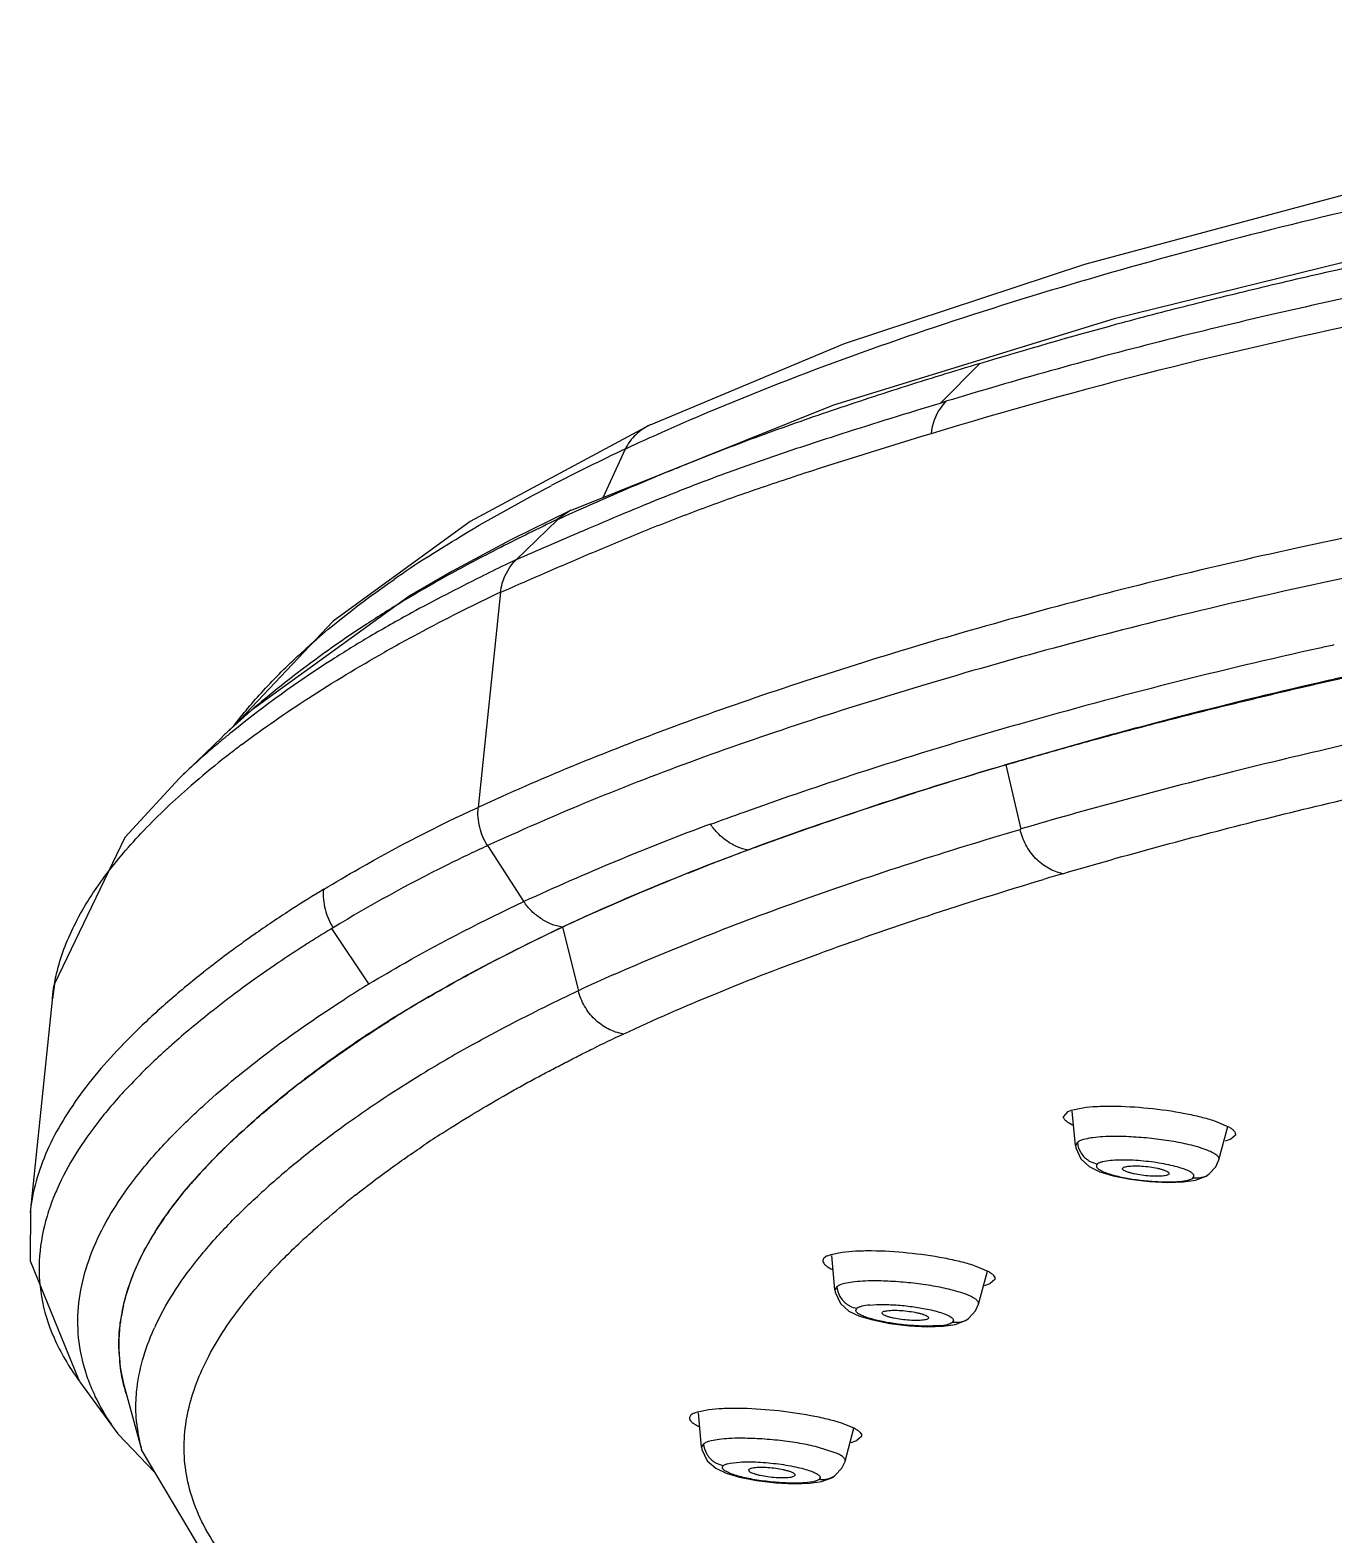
# Model space of a CAD drawing. Header units: inches. Extents: x 440 to 1212, y -520 to 27.
# Drawn here: x 885.66 to 913.51, y -218.01 to -185.87 of the extents above; entities that cross this region are included whole.
import ezdxf

# ---------------------------------------------------------------- set-up
doc = ezdxf.new("R2010")
doc.units = ezdxf.units.IN
doc.header["$LTSCALE"] = 1.21
doc.header["$MEASUREMENT"] = 0
doc.layers.get('0').update_dxf_attribs({"linetype": 'CONTINUOUS'})

msp = doc.modelspace()

# ---------------------------------------------------------------- linework, layer by layer
at = {"color": 7, "linetype": 'Continuous'}
for p, q in [((908.814, -192.037), (902.824, -193.882)), ((905.95, -192.988), (905.108, -193.833)), ((905.108, -193.833), (905.224, -193.797)), ((902.824, -193.882), (897.216, -196.129)), ((898.909, -194.301), (895.06, -196.361)), ((898.918, -194.296), (898.909, -194.301)), ((898.376, -194.816), (897.896, -195.857)), ((897.193, -196.133), (895.929, -196.756)), ((896.041, -197.184), (896.924, -196.326)), ((897.193, -196.133), (896.92, -196.322)), ((897.211, -196.196), (896.924, -196.325)), ((897.214, -196.123), (897.193, -196.133)), ((897.231, -196.187), (897.211, -196.196)), ((897.359, -196.611), (897.379, -196.602)), ((895.714, -196.916), (895.663, -196.942)), ((893.777, -197.948), (890.387, -200.399)), ((893.776, -197.949), (893.592, -198.09)), ((893.777, -197.948), (893.776, -197.949)), ((895.708, -197.876), (895.232, -202.473)), ((913.389, -199.761), (913.219, -199.8)), ((890.387, -200.399), (889.796, -200.937)), ((889.767, -200.968), (888.852, -201.848)), ((889.79, -201.01), (889.759, -201.036)), ((889.796, -200.937), (889.766, -200.966)), ((889.967, -201.294), (889.999, -201.27)), ((906.827, -202.935), (906.509, -201.559)), ((906.808, -202.94), (906.826, -202.933)), ((895.433, -203.288), (896.21, -204.485)), ((897.733, -204.708), (897.59, -204.772)), ((892.136, -205.04), (892.105, -205.059)), ((892.897, -206.243), (892.105, -205.059)), ((896.986, -205.051), (897.032, -205.029)), ((897.032, -205.029), (897.091, -205.002)), ((897.035, -205.027), (897.376, -206.386)), ((890.257, -205.323), (890.216, -205.353)), ((886.181, -206.243), (886.139, -206.562)), ((890.459, -206.141), (890.398, -206.184)), ((886.144, -206.52), (885.663, -211.126)), ((886.14, -206.561), (886.144, -206.52)), ((892.273, -206.637), (892.384, -206.566)), ((888.749, -207.491), (888.691, -207.542)), ((891.516, -208.291), (891.584, -208.239)), ((907.901, -208.938), (908.146, -208.885)), ((907.733, -209.08), (907.835, -208.964)), ((907.835, -208.964), (907.901, -208.938)), ((907.929, -209.258), (907.852, -209.215)), ((907.99, -209.693), (907.922, -208.956)), ((910.961, -209.166), (911.258, -209.291)), ((911.055, -209.998), (911.247, -209.29)), ((911.305, -209.56), (911.188, -209.601)), ((911.405, -209.469), (911.305, -209.56)), ((908.03, -209.623), (907.99, -209.692)), ((907.99, -209.692), (907.99, -209.693)), ((907.991, -209.692), (907.998, -209.743)), ((908.03, -209.623), (908.058, -209.605)), ((908.997, -210.187), (909.008, -210.167)), ((909.023, -210.159), (909.008, -210.167)), ((910.849, -210.299), (910.987, -210.151)), ((910.987, -210.151), (911.054, -210)), ((911.055, -210), (911.055, -209.999)), ((908.794, -210.339), (909.156, -210.412)), ((909.156, -210.412), (909.569, -210.463)), ((909.569, -210.463), (909.965, -210.483)), ((909.961, -210.32), (909.976, -210.311)), ((909.965, -210.483), (910.3, -210.471)), ((909.988, -210.291), (909.976, -210.311)), ((910.779, -210.345), (910.847, -210.301)), ((910.849, -210.299), (910.847, -210.301)), ((885.673, -211.038), (885.663, -211.126)), ((902.698, -212.048), (902.764, -212.022)), ((902.764, -212.022), (903.01, -211.971)), ((902.853, -212.776), (902.785, -212.04)), ((905.824, -212.253), (906.12, -212.376)), ((905.918, -213.081), (906.109, -212.376)), ((902.893, -212.706), (902.853, -212.774)), ((902.853, -212.774), (902.853, -212.775)), ((902.853, -212.774), (902.861, -212.829)), ((902.893, -212.706), (902.921, -212.688)), ((906.05, -212.682), (906.169, -212.641)), ((906.268, -212.552), (906.169, -212.642)), ((890.174, -213.124), (890.191, -213.103)), ((905.855, -213.225), (905.917, -213.083)), ((905.918, -213.083), (905.918, -213.082)), ((903.663, -213.42), (904.025, -213.493)), ((903.859, -213.27), (903.872, -213.25)), ((903.886, -213.242), (903.872, -213.25)), ((904.824, -213.402), (904.838, -213.394)), ((904.85, -213.374), (904.838, -213.394)), ((905.639, -213.43), (905.705, -213.387)), ((905.707, -213.386), (905.705, -213.387)), ((905.707, -213.386), (905.855, -213.225)), ((888.306, -213.618), (888.319, -213.588)), ((888.352, -213.518), (888.364, -213.493)), ((904.025, -213.493), (904.436, -213.543)), ((904.436, -213.543), (904.829, -213.563)), ((904.829, -213.563), (905.162, -213.552)), ((886.701, -214.702), (886.72, -214.729)), ((886.868, -214.587), (886.858, -214.557)), ((886.717, -214.731), (887.537, -215.85)), ((887.685, -214.886), (888.052, -216.216)), ((899.915, -215.384), (900.161, -215.333)), ((899.849, -215.408), (899.915, -215.384)), ((900.003, -216.134), (899.936, -215.4)), ((902.974, -215.613), (903.271, -215.734)), ((887.547, -215.858), (887.541, -215.85)), ((887.547, -215.858), (888.323, -216.673)), ((903.069, -216.438), (903.259, -215.734)), ((903.201, -216.035), (903.32, -215.995)), ((903.419, -215.908), (903.32, -215.995)), ((888.049, -216.212), (888.044, -216.194)), ((888.05, -216.216), (888.049, -216.212)), ((900.044, -216.065), (900.003, -216.132)), ((900.003, -216.132), (900.003, -216.133)), ((900.004, -216.132), (900.012, -216.189)), ((900.044, -216.065), (900.072, -216.048)), ((902.861, -216.254), (902.481, -216.134)), ((900.551, -216.495), (900.476, -216.528)), ((901.023, -216.608), (901.01, -216.628)), ((901.023, -216.608), (901.037, -216.6)), ((902.853, -216.745), (903.003, -216.586)), ((903.003, -216.586), (903.068, -216.439)), ((903.069, -216.439), (903.069, -216.438)), ((900.816, -216.776), (901.179, -216.848)), ((901.179, -216.848), (901.588, -216.897)), ((901.588, -216.897), (901.979, -216.917)), ((901.989, -216.751), (901.974, -216.758)), ((901.979, -216.917), (902.311, -216.907)), ((901.989, -216.751), (902.001, -216.731)), ((902.434, -216.861), (902.509, -216.828)), ((902.785, -216.788), (902.852, -216.746)), ((902.853, -216.745), (902.852, -216.746))]:
    msp.add_line(p, q, dxfattribs=at)
for points in [[(1052.649, -197.988), (1039.661, -196.072), (1026.486, -194.191), (1013.843, -192.445), (1001.635, -190.812), (990.607, -189.388), (979.146, -188.011), (968.523, -186.918), (958.92, -186.215), (949.772, -185.868), (941.525, -185.869), (933.862, -186.268), (926.592, -187.025), (919.841, -188.067), (913.891, -189.345), (908.185, -190.871), (903.048, -192.57), (898.918, -194.296)], [(936.768, -187.752), (928.864, -188.341), (921.642, -189.275), (915.008, -190.509), (908.814, -192.037)], [(895.06, -196.361), (892.139, -198.495), (890.025, -200.729)], [(895.929, -196.756), (894.667, -197.43), (893.776, -197.949)], [(888.853, -201.846), (887.686, -203.115), (886.181, -206.243)], [(907.998, -209.743), (908.104, -209.98), (908.286, -210.144), (908.509, -210.252), (908.794, -210.339)], [(910.3, -210.471), (910.557, -210.431), (910.779, -210.345)], [(885.673, -211.038), (885.665, -212.153), (886.701, -214.702)], [(902.861, -212.829), (902.969, -213.065), (903.152, -213.228), (903.376, -213.335), (903.663, -213.42)], [(905.162, -213.552), (905.418, -213.513), (905.639, -213.43)], [(888.049, -216.212), (889.522, -218.693), (892.129, -220.711), (895.962, -222.57), (901.514, -224.496), (908.899, -226.43), (917.714, -228.307), (927.486, -230.125), (938.11, -231.966), (949.531, -233.886), (961.875, -235.9), (975.256, -238.015), (989.347, -240.167)], [(900.012, -216.189), (900.121, -216.425), (900.306, -216.587), (900.53, -216.692), (900.816, -216.776)], [(902.311, -216.907), (902.565, -216.869), (902.785, -216.788)]]:
    msp.add_lwpolyline(points, dxfattribs=at)
for centre, radius, start, end in [((936.08, -297.105), 107.246, 101.52404, 106.89739), ((920.725, -243.001), 53.116, 114.1802, 114.8823), ((917.284, -235.01), 44.42, 115.1926, 117.4702), ((922.249, -251.202), 60.431, 111.9036, 112.28947), ((919.383, -243.43), 52.189, 115.4932, 116.9695), ((949.475, -317.994), 132.098, 113.23629, 113.85988), ((913.334, -231.504), 38.817, 117.0799, 118.8523), ((907.498, -217.836), 24.641, 122.8031, 124.795), ((936.01, -279.738), 91.725, 115.83411, 116.0006), ((909.083, -223.738), 29.964, 118.8988, 120.6989), ((906.741, -219.749), 25.338, 120.7512, 121.2615), ((912.71, -233.839), 39.779, 115.3031, 117.9153), ((907.6, -221.137), 26.97, 121.29, 123.2903), ((908.749, -225.68), 31.176, 118.6372, 120.5103), ((910.916, -230.455), 35.949, 117.9146, 119.4777), ((936.846, -305.829), 109.348, 102.48546, 105.93428), ((938.106, -311.212), 114.875, 102.36362, 102.51867), ((938.312, -309.355), 112.391, 102.90041, 104.5332), ((939.022, -312.428), 115.546, 102.66924, 102.81703), ((937.568, -306.42), 109.364, 104.54195, 104.99853), ((903.229, -217.153), 21.005, 129.1177, 129.776), ((900.365, -212.02), 15.316, 132.77, 133.6415), ((934.564, -298.241), 101.424, 106.21542, 108.04162), ((936.683, -305.223), 108.72, 105.93946, 106.26044), ((936.428, -302.192), 104.985, 104.99449, 106.58044), ((903.015, -218.185), 21.343, 126.9593, 127.5783), ((901.045, -215.723), 18.19, 128.6272, 131.3663), ((902.392, -217.379), 20.325, 127.6829, 128.6785), ((933.901, -294.292), 96.694, 106.45641, 108.33187), ((934.477, -295.614), 98.124, 107.0615, 107.77115), ((935.069, -297.548), 100.146, 106.59398, 107.06121), ((933.807, -293.515), 95.92, 107.77275, 108.43572), ((933.115, -291.439), 93.732, 108.43602, 109.57778), ((920.52, -257.361), 58.199, 110.44015, 114.69123), ((932.589, -289.944), 92.147, 109.58121, 110.04975), ((920.745, -256.433), 56.607, 110.4166, 111.5041), ((920.767, -256.489), 56.668, 111.5042, 111.8161), ((921.797, -258.97), 59.355, 111.84946, 114.59762), ((938.062, -306.475), 106.982, 106.4777, 106.70751), ((906.935, -228.918), 28.897, 121.273, 122.846), ((905.602, -226.845), 26.433, 122.8542, 124.8434), ((906.228, -228.406), 27.287, 121.1708, 122.0015), ((916.199, -246.129), 45.351, 114.2259, 114.9987), ((904.068, -224.643), 23.749, 125.6821, 126.1668), ((904.573, -225.349), 24.617, 124.8673, 125.5589), ((905.829, -227.765), 26.531, 122.0037, 122.788), ((903.317, -223.627), 22.485, 126.6112, 127.8633), ((903.772, -224.239), 23.248, 126.167, 126.6134), ((905.371, -227.054), 25.686, 122.7883, 124.0805), ((902.732, -222.87), 21.529, 127.8712, 128.3818), ((904.64, -225.978), 24.385, 124.751, 125.5593), ((904.928, -226.395), 24.891, 124.0865, 124.7502), ((904.219, -225.391), 23.663, 125.7381, 126.9233), ((907.513, -230.311), 28.156, 121.2642, 122.503), ((915.768, -245.862), 43.551, 113.8929, 114.9839), ((903.905, -224.97), 23.137, 126.9272, 127.4025), ((908.68, -231.365), 28.768, 120.3136, 122.2781), ((914.651, -243.234), 40.697, 115.1216, 115.4998), ((899.78, -220.044), 16.711, 131.5716, 132.7088), ((909.81, -233.988), 30.258, 119.0431, 121.2683), ((908.197, -231.341), 27.158, 121.2577, 123.1803), ((904.549, -225.35), 21.468, 127.3787, 128.5595), ((906.632, -228.979), 24.325, 123.1411, 126.1371), ((905.09, -226.88), 21.721, 126.1166, 128.8911), ((908.791, -231.612), 26.406, 122.8393, 123.8764), ((908.214, -209.898), 0.332, 114.7851, 118.0866), ((897.81, -218.031), 11.51, 136.1213, 138.5806), ((903.324, -224.725), 18.934, 128.8243, 132.193), ((910.57, -209.932), 0.461, 289.1805, 306.7704), ((904.887, -226.259), 19.777, 128.368, 129.2943), ((893.707, -214.9), 6.34, 147.9649, 151.5575), ((901.828, -222.879), 15.219, 132.6191, 133.2779), ((903.076, -212.983), 0.334, 114.5083, 117.7773), ((891.491, -213.995), 3.935, 167.0711, 172.4374), ((905.433, -213.015), 0.461, 289.1927, 306.2378), ((893.197, -215.812), 5.361, 154.6615, 155.4955), ((891.011, -213.955), 3.453, 181.3405, 185.9393), ((891.412, -215.279), 3.49, 185.3391, 195.2034), ((900.226, -216.345), 0.335, 114.2047, 117.4327), ((902.583, -216.371), 0.461, 289.2537, 305.6295)]:
    msp.add_arc(centre, radius, start, end, dxfattribs=at)
for points, knots in [([(1052.567, -198.555), (1042.509, -197.047), (1028.079, -194.966), (1009.656, -192.449), (997.654, -190.865), (986.627, -189.452), (976.374, -188.253), (968.232, -187.457), (961.998, -186.976), (956.144, -186.613), (950.497, -186.409), (945.063, -186.367), (941.205, -186.416), (937.425, -186.544), (933.682, -186.76), (929.964, -187.073), (925.057, -187.621), (920.209, -188.377), (915.446, -189.343), (911.951, -190.167), (908.531, -191.091), (904.168, -192.437), (900.995, -193.635), (898.968, -194.545)], [0, 0, 0, 0, 0.196342, 0.281464, 0.358974, 0.430064, 0.496094, 0.558258, 0.587983, 0.616809, 0.671495, 0.697042, 0.721713, 0.745978, 0.770054, 0.79408, 0.818016, 0.865365, 0.88873, 0.911845, 0.934674, 0.957104, 1, 1, 1, 1]), ([(905.95, -192.988), (906.921, -192.693), (908.404, -192.264), (910.424, -191.736), (912.014, -191.346), (913.665, -190.963), (915.382, -190.586), (917.169, -190.222), (919.694, -189.751), (923.053, -189.22), (927.359, -188.692), (931.182, -188.324), (934.444, -188.093), (936.146, -188.005), (937.014, -187.967)], [0, 0, 0, 0, 0.096542, 0.146767, 0.198535, 0.252189, 0.307915, 0.365708, 0.425588, 0.552146, 0.689041, 0.838007, 0.917346, 1, 1, 1, 1]), ([(914.853, -191.359), (913.982, -191.541), (912.289, -191.912), (909.82, -192.505), (907.48, -193.13), (905.964, -193.573), (905.224, -193.797)], [0, 0, 0, 0, 0.268649, 0.523284, 0.766651, 1, 1, 1, 1]), ([(905.949, -192.987), (905.391, -193.155), (904.297, -193.494), (902.695, -194.02), (901.169, -194.559), (900.184, -194.94), (899.706, -195.133)], [0, 0, 0, 0, 0.264527, 0.520296, 0.765825, 1, 1, 1, 1]), ([(905.224, -193.797), (905.181, -193.841), (905.019, -194.04), (904.928, -194.295), (904.908, -194.488)], [0, 0, 0, 0, 0.242379, 1, 1, 1, 1]), ([(897.379, -196.602), (897.666, -196.479), (898.25, -196.23), (899.143, -195.86), (900.068, -195.496), (901.023, -195.147), (902.006, -194.81), (903.368, -194.366), (904.407, -194.046), (905.108, -193.833)], [0, 0, 0, 0, 0.113936, 0.231907, 0.353068, 0.476774, 0.603106, 0.732288, 1, 1, 1, 1]), ([(898.909, -194.301), (898.796, -194.354), (898.584, -194.495), (898.429, -194.701), (898.376, -194.816)], [0, 0, 0, 0, 0.496613, 1, 1, 1, 1]), ([(904.908, -194.489), (904.055, -194.748), (902.795, -195.136), (901.149, -195.683), (899.973, -196.102), (898.842, -196.543), (897.757, -196.995), (896.717, -197.44), (896.04, -197.736), (895.709, -197.882)], [0, 0, 0, 0, 0.272532, 0.403066, 0.530189, 0.65414, 0.77423, 0.889413, 1, 1, 1, 1]), ([(899.329, -195.286), (899.149, -195.359), (898.446, -195.651), (897.748, -195.956), (897.231, -196.187)], [0, 0, 0, 0, 0.255167, 1, 1, 1, 1]), ([(894.149, -197.124), (894.349, -196.995), (895.211, -196.455), (896.102, -195.959), (896.794, -195.599)], [0, 0, 0, 0, 0.233514, 1, 1, 1, 1]), ([(915.925, -196.277), (914.851, -196.481), (912.773, -196.905), (909.762, -197.607), (906.939, -198.344), (904.283, -199.109), (901.787, -199.902), (899.448, -200.72), (897.273, -201.564), (895.891, -202.165), (895.232, -202.473)], [0, 0, 0, 0, 0.151544, 0.293871, 0.428321, 0.55585, 0.676777, 0.7913, 0.899178, 1, 1, 1, 1]), ([(917.062, -196.924), (915.914, -197.131), (913.709, -197.562), (910.531, -198.284), (907.578, -199.04), (904.813, -199.828), (902.218, -200.638), (899.792, -201.475), (897.544, -202.351), (896.118, -202.973), (895.433, -203.287)], [0, 0, 0, 0, 0.154775, 0.298255, 0.432604, 0.559395, 0.67976, 0.793465, 0.899975, 1, 1, 1, 1]), ([(895.799, -197.296), (895.626, -197.381), (894.956, -197.71), (894.293, -198.052), (893.807, -198.317)], [0, 0, 0, 0, 0.258435, 1, 1, 1, 1]), ([(895.71, -197.877), (895.717, -197.811), (895.768, -197.558), (895.903, -197.319), (896.041, -197.185)], [0, 0, 0, 0, 0.255983, 1, 1, 1, 1]), ([(890.004, -200.742), (890.205, -200.476), (890.658, -199.939), (891.765, -198.843), (892.735, -198.089), (893.437, -197.601)], [0, 0, 0, 0, 0.214165, 0.450702, 1, 1, 1, 1]), ([(892.796, -198.593), (892.277, -198.934), (891.303, -199.625), (890.384, -200.389), (889.964, -200.777)], [0, 0, 0, 0, 0.520794, 1, 1, 1, 1]), ([(906.509, -201.559), (906.523, -201.555), (906.552, -201.547), (906.609, -201.53), (906.709, -201.501), (906.852, -201.459), (907.024, -201.409), (907.255, -201.342), (907.546, -201.259), (908.017, -201.127), (908.612, -200.963), (909.336, -200.769), (910.072, -200.578), (911.075, -200.324), (912.357, -200.012), (913.932, -199.648), (915.557, -199.295), (917.241, -198.952), (918.386, -198.738), (918.971, -198.635)], [0, 0, 0, 0, 0.003478, 0.006949, 0.013907, 0.027863, 0.041875, 0.05594, 0.084234, 0.112744, 0.170408, 0.228922, 0.288278, 0.348465, 0.471288, 0.597387, 0.727081, 0.860911, 1, 1, 1, 1]), ([(892.921, -198.82), (892.648, -198.981), (891.631, -199.606), (890.657, -200.304), (889.977, -200.857)], [0, 0, 0, 0, 0.265499, 1, 1, 1, 1]), ([(890.182, -201.13), (890.646, -200.781), (891.641, -200.093), (892.679, -199.469), (893.227, -199.16)], [0, 0, 0, 0, 0.479609, 1, 1, 1, 1]), ([(915.701, -200.705), (914.909, -200.873), (913.36, -201.219), (910.395, -201.936), (908.23, -202.517), (906.826, -202.932)], [0, 0, 0, 0, 0.265473, 0.520147, 1, 1, 1, 1]), ([(889.759, -201.036), (889.68, -201.102), (889.373, -201.363), (889.074, -201.633), (888.858, -201.841)], [0, 0, 0, 0, 0.255626, 1, 1, 1, 1]), ([(900.198, -202.831), (900.436, -202.742), (901.415, -202.385), (902.402, -202.048), (903.152, -201.804)], [0, 0, 0, 0, 0.243116, 1, 1, 1, 1]), ([(907.717, -203.887), (909.063, -203.489), (911.136, -202.93), (913.973, -202.24), (915.452, -201.906), (916.207, -201.743)], [0, 0, 0, 0, 0.480679, 0.735342, 1, 1, 1, 1]), ([(886.229, -206.018), (886.312, -205.666), (886.583, -204.957), (887.212, -203.958), (888.039, -202.986), (888.679, -202.375), (889.023, -202.071)], [0, 0, 0, 0, 0.221247, 0.459441, 0.718881, 1, 1, 1, 1]), ([(891.93, -204.225), (892.183, -204.072), (893.257, -203.44), (894.367, -202.865), (895.232, -202.471)], [0, 0, 0, 0, 0.237066, 1, 1, 1, 1]), ([(895.433, -203.288), (895.356, -203.169), (895.245, -202.902), (895.22, -202.614), (895.234, -202.474)], [0, 0, 0, 0, 0.502311, 1, 1, 1, 1]), ([(903.489, -202.506), (902.473, -202.843), (900.535, -203.528), (898.632, -204.307), (897.733, -204.708)], [0, 0, 0, 0, 0.521076, 1, 1, 1, 1]), ([(898.129, -206.043), (898.772, -205.758), (900.113, -205.199), (902.993, -204.123), (905.253, -203.401), (906.808, -202.941)], [0, 0, 0, 0, 0.228999, 0.472362, 1, 1, 1, 1]), ([(900.998, -203.381), (900.918, -203.368), (900.761, -203.319), (900.544, -203.198), (900.35, -203.036), (900.244, -202.903), (900.198, -202.831)], [0, 0, 0, 0, 0.243136, 0.491315, 0.743906, 1, 1, 1, 1]), ([(907.717, -203.887), (907.612, -203.865), (907.4, -203.782), (907.124, -203.57), (906.92, -203.277), (906.834, -203.054), (906.808, -202.94)], [0, 0, 0, 0, 0.234035, 0.48609, 0.746228, 1, 1, 1, 1]), ([(895.434, -203.289), (895.136, -203.424), (894.012, -203.96), (892.922, -204.565), (892.136, -205.04)], [0, 0, 0, 0, 0.262228, 1, 1, 1, 1]), ([(898.332, -207.312), (898.988, -207.006), (900.363, -206.409), (902.529, -205.573), (904.86, -204.765), (906.474, -204.259), (907.307, -204.009)], [0, 0, 0, 0, 0.226965, 0.469711, 0.727629, 1, 1, 1, 1]), ([(891.93, -204.223), (891.915, -204.364), (891.942, -204.654), (892.056, -204.921), (892.136, -205.04)], [0, 0, 0, 0, 0.497553, 1, 1, 1, 1]), ([(892.9, -206.243), (893.152, -206.09), (894.23, -205.458), (895.344, -204.889), (896.207, -204.484)], [0, 0, 0, 0, 0.236144, 1, 1, 1, 1]), ([(897.032, -205.029), (896.951, -205.016), (896.789, -204.969), (896.566, -204.85), (896.367, -204.689), (896.257, -204.557), (896.21, -204.485)], [0, 0, 0, 0, 0.244983, 0.493872, 0.745867, 1, 1, 1, 1]), ([(897.035, -205.027), (896.505, -205.28), (895.484, -205.788), (894.032, -206.585), (892.718, -207.406), (891.908, -207.985), (891.527, -208.277)], [0, 0, 0, 0, 0.274985, 0.534067, 0.775294, 1, 1, 1, 1]), ([(894.159, -206.53), (894.378, -206.402), (895.303, -205.876), (896.252, -205.395), (896.986, -205.051)], [0, 0, 0, 0, 0.238233, 1, 1, 1, 1]), ([(889.365, -205.994), (889.119, -206.189), (888.646, -206.581), (887.98, -207.188), (887.381, -207.802), (886.855, -208.426), (886.41, -209.059), (886.055, -209.704), (885.8, -210.362), (885.701, -210.813), (885.673, -211.038)], [0, 0, 0, 0, 0.147246, 0.288035, 0.422187, 0.549498, 0.670103, 0.784557, 0.893921, 1, 1, 1, 1]), ([(886.144, -206.52), (886.148, -206.478), (886.168, -206.309), (886.2, -206.142), (886.229, -206.018)], [0, 0, 0, 0, 0.249276, 1, 1, 1, 1]), ([(889.851, -206.59), (889.754, -206.664), (889.38, -206.955), (889.014, -207.258), (888.749, -207.491)], [0, 0, 0, 0, 0.256069, 1, 1, 1, 1]), ([(889.395, -208.815), (889.824, -208.428), (890.756, -207.664), (891.746, -206.976), (892.273, -206.637)], [0, 0, 0, 0, 0.4796, 1, 1, 1, 1]), ([(895.121, -207.535), (895.28, -207.446), (895.942, -207.086), (896.615, -206.747), (897.131, -206.501)], [0, 0, 0, 0, 0.241943, 1, 1, 1, 1]), ([(898.332, -207.312), (898.219, -207.292), (897.997, -207.215), (897.71, -207.007), (897.492, -206.724), (897.402, -206.501), (897.374, -206.386)], [0, 0, 0, 0, 0.244608, 0.493756, 0.746427, 1, 1, 1, 1]), ([(891.584, -208.239), (891.719, -208.137), (892.283, -207.719), (892.866, -207.327), (893.316, -207.042)], [0, 0, 0, 0, 0.241318, 1, 1, 1, 1]), ([(895.862, -208.587), (895.957, -208.532), (896.151, -208.422), (896.446, -208.261), (896.749, -208.102), (897.056, -207.943), (897.366, -207.782), (897.789, -207.568), (898.113, -207.415), (898.332, -207.312)], [0, 0, 0, 0, 0.118733, 0.23982, 0.36335, 0.487939, 0.612966, 0.739699, 1, 1, 1, 1]), ([(888.445, -207.765), (888.202, -207.989), (887.744, -208.44), (886.951, -209.354), (886.468, -210.104), (886.239, -210.624)], [0, 0, 0, 0, 0.273042, 0.530428, 1, 1, 1, 1]), ([(891.527, -208.277), (891.433, -208.349), (891.068, -208.633), (890.712, -208.929), (890.453, -209.156)], [0, 0, 0, 0, 0.2559, 1, 1, 1, 1]), ([(889.514, -210.053), (889.763, -209.793), (890.301, -209.279), (890.869, -208.801), (891.167, -208.563)], [0, 0, 0, 0, 0.485792, 1, 1, 1, 1]), ([(894.472, -209.426), (894.695, -209.282), (895.154, -208.995), (895.623, -208.724), (895.862, -208.587)], [0, 0, 0, 0, 0.491018, 1, 1, 1, 1]), ([(886.858, -214.557), (886.778, -214.311), (886.672, -213.81), (886.682, -213.048), (886.843, -212.303), (887.136, -211.575), (887.55, -210.862), (888.073, -210.162), (888.693, -209.474), (889.153, -209.034), (889.395, -208.815)], [0, 0, 0, 0, 0.116759, 0.22897, 0.341751, 0.458643, 0.581975, 0.713063, 0.852425, 1, 1, 1, 1]), ([(908.146, -208.885), (908.241, -208.872), (908.449, -208.854), (908.916, -208.846), (909.55, -208.884), (910.183, -208.973), (910.654, -209.075), (910.865, -209.134), (910.961, -209.166)], [0, 0, 0, 0, 0.100678, 0.219866, 0.49233, 0.768841, 0.892911, 1, 1, 1, 1]), ([(890.453, -209.156), (890.098, -209.469), (889.437, -210.094), (888.591, -211.094), (887.961, -212.121), (887.704, -212.851), (887.632, -213.212)], [0, 0, 0, 0, 0.282943, 0.542903, 0.78035, 1, 1, 1, 1]), ([(907.852, -209.215), (907.835, -209.204), (907.805, -209.183), (907.759, -209.142), (907.735, -209.105), (907.733, -209.08)], [0, 0, 0, 0, 0.329094, 0.600962, 1, 1, 1, 1]), ([(908.819, -209.5), (908.738, -209.5), (908.586, -209.504), (908.377, -209.522), (908.21, -209.55), (908.113, -209.578), (908.075, -209.596)], [0, 0, 0, 0, 0.323802, 0.603779, 0.83109, 1, 1, 1, 1]), ([(910.465, -209.688), (910.341, -209.657), (910.075, -209.603), (909.662, -209.545), (909.239, -209.508), (908.956, -209.499), (908.819, -209.5)], [0, 0, 0, 0, 0.2324, 0.489807, 0.752434, 1, 1, 1, 1]), ([(911.258, -209.291), (911.283, -209.305), (911.326, -209.332), (911.377, -209.377), (911.407, -209.423), (911.409, -209.456), (911.405, -209.469)], [0, 0, 0, 0, 0.349485, 0.622016, 0.828967, 1, 1, 1, 1]), ([(892.611, -210.753), (892.843, -210.57), (893.324, -210.206), (893.817, -209.86), (894.073, -209.689)], [0, 0, 0, 0, 0.489743, 1, 1, 1, 1]), ([(908.03, -209.623), (908.036, -209.695), (908.082, -209.843), (908.187, -209.958), (908.251, -210.001)], [0, 0, 0, 0, 0.485436, 1, 1, 1, 1]), ([(910.847, -209.811), (910.791, -209.787), (910.665, -209.742), (910.536, -209.706), (910.465, -209.688)], [0, 0, 0, 0, 0.452242, 1, 1, 1, 1]), ([(911.055, -209.999), (911.057, -209.992), (911.058, -209.976), (911.051, -209.953), (911.036, -209.929), (911.002, -209.895), (910.938, -209.853), (910.88, -209.825), (910.847, -209.811)], [0, 0, 0, 0, 0.073099, 0.151407, 0.242708, 0.351969, 0.63241, 1, 1, 1, 1]), ([(908.251, -210.001), (908.267, -210.013), (908.332, -210.053), (908.406, -210.077), (908.462, -210.086)], [0, 0, 0, 0, 0.261894, 1, 1, 1, 1]), ([(908.462, -210.085), (908.453, -210.094), (908.44, -210.109), (908.436, -210.133), (908.44, -210.151), (908.452, -210.17), (908.478, -210.196), (908.53, -210.228), (908.611, -210.265), (908.715, -210.301), (908.838, -210.336), (909.031, -210.381), (909.296, -210.426), (909.621, -210.461), (909.931, -210.474), (910.129, -210.467), (910.22, -210.459)], [0, 0, 0, 0, 0.019909, 0.028655, 0.037837, 0.048571, 0.061734, 0.096747, 0.143529, 0.201265, 0.26865, 0.34414, 0.512343, 0.689436, 0.856866, 1, 1, 1, 1]), ([(908.737, -210.015), (908.68, -210.021), (908.6, -210.031), (908.509, -210.059), (908.475, -210.076), (908.462, -210.085)], [0, 0, 0, 0, 0.608988, 0.831982, 1, 1, 1, 1]), ([(910.317, -210.199), (910.267, -210.181), (910.156, -210.147), (909.902, -210.086), (909.551, -210.032), (909.135, -209.999), (908.862, -210.004), (908.737, -210.015)], [0, 0, 0, 0, 0.100026, 0.218184, 0.489089, 0.765589, 1, 1, 1, 1]), ([(909.961, -210.32), (909.949, -210.325), (909.921, -210.334), (909.849, -210.346), (909.734, -210.352), (909.577, -210.347), (909.41, -210.33), (909.274, -210.307), (909.175, -210.283), (909.114, -210.265), (909.064, -210.246), (909.028, -210.228), (909.003, -210.21), (908.996, -210.194), (908.996, -210.187)], [0, 0, 0, 0, 0.037547, 0.087438, 0.219289, 0.381414, 0.555292, 0.720318, 0.79349, 0.857481, 0.910619, 0.951846, 0.980803, 1, 1, 1, 1]), ([(909.023, -210.159), (909.035, -210.153), (909.063, -210.145), (909.135, -210.132), (909.251, -210.126), (909.407, -210.131), (909.574, -210.148), (909.71, -210.172), (909.809, -210.195), (909.87, -210.213), (909.92, -210.232), (909.956, -210.251), (909.981, -210.269), (909.989, -210.285), (909.988, -210.291)], [0, 0, 0, 0, 0.037546, 0.087436, 0.219287, 0.381412, 0.55529, 0.720316, 0.793488, 0.857479, 0.910617, 0.951844, 0.980802, 1, 1, 1, 1]), ([(910.499, -210.298), (910.491, -210.289), (910.469, -210.271), (910.409, -210.235), (910.356, -210.214), (910.317, -210.199)], [0, 0, 0, 0, 0.179988, 0.407293, 1, 1, 1, 1]), ([(888.333, -211.537), (888.392, -211.442), (888.65, -211.05), (888.944, -210.683), (889.179, -210.416)], [0, 0, 0, 0, 0.240762, 1, 1, 1, 1]), ([(910.22, -210.459), (910.278, -210.453), (910.357, -210.443), (910.449, -210.415), (910.483, -210.398), (910.496, -210.388)], [0, 0, 0, 0, 0.609004, 0.831977, 1, 1, 1, 1]), ([(910.496, -210.388), (910.508, -210.377), (910.524, -210.355), (910.517, -210.319), (910.506, -210.305), (910.499, -210.298)], [0, 0, 0, 0, 0.48175, 0.71261, 1, 1, 1, 1]), ([(910.722, -210.368), (910.668, -210.386), (910.59, -210.398), (910.515, -210.391), (910.496, -210.388)], [0, 0, 0, 0, 0.748814, 1, 1, 1, 1]), ([(886.239, -210.624), (886.218, -210.671), (886.137, -210.86), (886.068, -211.055), (886.024, -211.202)], [0, 0, 0, 0, 0.253285, 1, 1, 1, 1]), ([(888.364, -213.493), (888.483, -213.245), (888.766, -212.752), (889.288, -212.048), (889.907, -211.357), (890.365, -210.917), (890.607, -210.697)], [0, 0, 0, 0, 0.229061, 0.471529, 0.728315, 1, 1, 1, 1]), ([(891.523, -211.68), (891.59, -211.618), (891.864, -211.37), (892.146, -211.13), (892.362, -210.953)], [0, 0, 0, 0, 0.245071, 1, 1, 1, 1]), ([(886.024, -211.202), (885.942, -211.478), (885.831, -212.05), (885.871, -212.943), (886.154, -213.854), (886.494, -214.421), (886.699, -214.702)], [0, 0, 0, 0, 0.23403, 0.468603, 0.718021, 1, 1, 1, 1]), ([(890.191, -213.103), (890.368, -212.876), (890.755, -212.427), (891.173, -212.007), (891.395, -211.799)], [0, 0, 0, 0, 0.486215, 1, 1, 1, 1]), ([(887.655, -213.115), (887.679, -213.01), (887.795, -212.583), (887.973, -212.175), (888.132, -211.881)], [0, 0, 0, 0, 0.243299, 1, 1, 1, 1]), ([(902.698, -212.048), (902.682, -212.055), (902.653, -212.07), (902.619, -212.098), (902.598, -212.129), (902.595, -212.152), (902.596, -212.163)], [0, 0, 0, 0, 0.326529, 0.590115, 0.805248, 1, 1, 1, 1]), ([(903.01, -211.971), (903.104, -211.958), (903.312, -211.941), (903.779, -211.933), (904.412, -211.973), (905.045, -212.061), (905.516, -212.162), (905.727, -212.221), (905.824, -212.253)], [0, 0, 0, 0, 0.100674, 0.21987, 0.492363, 0.768887, 0.892945, 1, 1, 1, 1]), ([(902.596, -212.163), (902.598, -212.179), (902.613, -212.213), (902.659, -212.259), (902.728, -212.305), (902.782, -212.333), (902.813, -212.348)], [0, 0, 0, 0, 0.160634, 0.373048, 0.651623, 1, 1, 1, 1]), ([(906.12, -212.376), (906.145, -212.39), (906.188, -212.417), (906.24, -212.461), (906.27, -212.506), (906.272, -212.539), (906.268, -212.552)], [0, 0, 0, 0, 0.350811, 0.623823, 0.830283, 1, 1, 1, 1]), ([(902.893, -212.706), (902.899, -212.779), (902.946, -212.928), (903.053, -213.043), (903.117, -213.087)], [0, 0, 0, 0, 0.485665, 1, 1, 1, 1]), ([(903.683, -212.585), (903.601, -212.585), (903.449, -212.589), (903.241, -212.606), (903.073, -212.634), (902.976, -212.662), (902.938, -212.68)], [0, 0, 0, 0, 0.323897, 0.603931, 0.83123, 1, 1, 1, 1]), ([(905.329, -212.774), (905.204, -212.743), (904.938, -212.689), (904.526, -212.631), (904.102, -212.594), (903.82, -212.584), (903.683, -212.585)], [0, 0, 0, 0, 0.232312, 0.489708, 0.752373, 1, 1, 1, 1]), ([(905.71, -212.895), (905.655, -212.872), (905.529, -212.827), (905.4, -212.792), (905.329, -212.774)], [0, 0, 0, 0, 0.45208, 1, 1, 1, 1]), ([(903.117, -213.087), (903.133, -213.098), (903.197, -213.137), (903.27, -213.161), (903.325, -213.169)], [0, 0, 0, 0, 0.26178, 1, 1, 1, 1]), ([(903.6, -213.1), (903.543, -213.105), (903.463, -213.115), (903.372, -213.143), (903.338, -213.159), (903.325, -213.169)], [0, 0, 0, 0, 0.609342, 0.832294, 1, 1, 1, 1]), ([(903.6, -213.1), (903.693, -213.093), (903.894, -213.086), (904.209, -213.099), (904.537, -213.136), (904.757, -213.174), (904.862, -213.196)], [0, 0, 0, 0, 0.220092, 0.474591, 0.745068, 1, 1, 1, 1]), ([(905.918, -213.081), (905.92, -213.075), (905.921, -213.059), (905.914, -213.036), (905.898, -213.013), (905.865, -212.979), (905.801, -212.937), (905.743, -212.91), (905.71, -212.895)], [0, 0, 0, 0, 0.072684, 0.15067, 0.241792, 0.351012, 0.63173, 1, 1, 1, 1]), ([(887.632, -213.212), (887.577, -213.484), (887.523, -214.05), (887.609, -214.612), (887.685, -214.886)], [0, 0, 0, 0, 0.494243, 1, 1, 1, 1]), ([(897.459, -223.09), (896.908, -222.882), (895.862, -222.468), (894.399, -221.814), (893.12, -221.159), (892.031, -220.503), (891.126, -219.848), (890.395, -219.198), (889.827, -218.552), (889.407, -217.912), (889.125, -217.278), (888.972, -216.652), (888.936, -216.034), (889.01, -215.428), (889.179, -214.833), (889.435, -214.249), (889.769, -213.675), (890.033, -213.307), (890.174, -213.124)], [0, 0, 0, 0, 0.118712, 0.226458, 0.322915, 0.408024, 0.482541, 0.547631, 0.604727, 0.655421, 0.701268, 0.743852, 0.784712, 0.825185, 0.866328, 0.908887, 0.953365, 1, 1, 1, 1]), ([(905.083, -213.54), (904.991, -213.547), (904.793, -213.554), (904.482, -213.541), (904.157, -213.506), (903.893, -213.461), (903.7, -213.416), (903.577, -213.382), (903.474, -213.346), (903.393, -213.31), (903.341, -213.278), (903.314, -213.252), (903.304, -213.234), (903.3, -213.216), (903.304, -213.192), (903.316, -213.177), (903.325, -213.169)], [0, 0, 0, 0, 0.144253, 0.31116, 0.488805, 0.657079, 0.732562, 0.799942, 0.857689, 0.904447, 0.939263, 0.952238, 0.962775, 0.971805, 0.980446, 1, 1, 1, 1]), ([(904.824, -213.402), (904.812, -213.407), (904.784, -213.416), (904.712, -213.428), (904.597, -213.434), (904.44, -213.428), (904.273, -213.411), (904.137, -213.388), (904.038, -213.365), (903.977, -213.347), (903.927, -213.328), (903.891, -213.31), (903.866, -213.292), (903.858, -213.276), (903.859, -213.27)], [0, 0, 0, 0, 0.03748, 0.087346, 0.219229, 0.381456, 0.555463, 0.72061, 0.793824, 0.857839, 0.91097, 0.952152, 0.981003, 1, 1, 1, 1]), ([(903.886, -213.242), (903.898, -213.236), (903.926, -213.228), (903.998, -213.216), (904.113, -213.21), (904.27, -213.215), (904.437, -213.233), (904.573, -213.256), (904.672, -213.279), (904.733, -213.297), (904.782, -213.315), (904.819, -213.334), (904.843, -213.352), (904.851, -213.367), (904.851, -213.374)], [0, 0, 0, 0, 0.03748, 0.087345, 0.21923, 0.381458, 0.555466, 0.720612, 0.793826, 0.857841, 0.91097, 0.952151, 0.981003, 1, 1, 1, 1]), ([(904.862, -213.196), (904.921, -213.209), (905.031, -213.235), (905.176, -213.281), (905.275, -213.322), (905.333, -213.357), (905.355, -213.374), (905.363, -213.383)], [0, 0, 0, 0, 0.338348, 0.624864, 0.848216, 0.933312, 1, 1, 1, 1]), ([(905.363, -213.383), (905.369, -213.39), (905.379, -213.404), (905.385, -213.438), (905.37, -213.46), (905.358, -213.471)], [0, 0, 0, 0, 0.284392, 0.515795, 1, 1, 1, 1]), ([(887.559, -214.035), (887.558, -213.989), (887.557, -213.802), (887.572, -213.616), (887.59, -213.477)], [0, 0, 0, 0, 0.250618, 1, 1, 1, 1]), ([(887.939, -214.951), (887.961, -214.725), (888.048, -214.268), (888.21, -213.832), (888.306, -213.618)], [0, 0, 0, 0, 0.492555, 1, 1, 1, 1]), ([(905.083, -213.54), (905.14, -213.535), (905.22, -213.525), (905.311, -213.497), (905.345, -213.481), (905.358, -213.471)], [0, 0, 0, 0, 0.609358, 0.832289, 1, 1, 1, 1]), ([(905.584, -213.451), (905.53, -213.469), (905.453, -213.481), (905.377, -213.474), (905.358, -213.471)], [0, 0, 0, 0, 0.748842, 1, 1, 1, 1]), ([(887.716, -214.991), (887.699, -214.934), (887.636, -214.712), (887.594, -214.483), (887.577, -214.312)], [0, 0, 0, 0, 0.255842, 1, 1, 1, 1]), ([(887.056, -215.051), (887.038, -215.013), (886.968, -214.861), (886.907, -214.705), (886.868, -214.587)], [0, 0, 0, 0, 0.256123, 1, 1, 1, 1]), ([(887.937, -215.604), (887.932, -215.549), (887.917, -215.332), (887.924, -215.113), (887.939, -214.951)], [0, 0, 0, 0, 0.251779, 1, 1, 1, 1]), ([(887.541, -215.85), (887.492, -215.784), (887.312, -215.529), (887.155, -215.258), (887.056, -215.051)], [0, 0, 0, 0, 0.263641, 1, 1, 1, 1]), ([(900.161, -215.333), (900.255, -215.32), (900.463, -215.304), (900.93, -215.297), (901.563, -215.337), (902.196, -215.424), (902.666, -215.524), (902.878, -215.582), (902.974, -215.613)], [0, 0, 0, 0, 0.100675, 0.219888, 0.492422, 0.768957, 0.892994, 1, 1, 1, 1]), ([(899.849, -215.408), (899.833, -215.416), (899.804, -215.43), (899.77, -215.458), (899.749, -215.488), (899.746, -215.511), (899.747, -215.522)], [0, 0, 0, 0, 0.32802, 0.592191, 0.806803, 1, 1, 1, 1]), ([(899.747, -215.522), (899.748, -215.537), (899.764, -215.571), (899.809, -215.615), (899.877, -215.661), (899.931, -215.688), (899.961, -215.702)], [0, 0, 0, 0, 0.159769, 0.371803, 0.650667, 1, 1, 1, 1]), ([(900.834, -215.946), (900.752, -215.946), (900.6, -215.95), (900.392, -215.967), (900.224, -215.994), (900.127, -216.022), (900.089, -216.039)], [0, 0, 0, 0, 0.323996, 0.604095, 0.831383, 1, 1, 1, 1]), ([(902.481, -216.134), (902.356, -216.103), (902.09, -216.05), (901.677, -215.992), (901.254, -215.955), (900.971, -215.946), (900.834, -215.946)], [0, 0, 0, 0, 0.232195, 0.489573, 0.752288, 1, 1, 1, 1]), ([(903.271, -215.734), (903.296, -215.748), (903.339, -215.774), (903.39, -215.818), (903.421, -215.862), (903.423, -215.895), (903.419, -215.908)], [0, 0, 0, 0, 0.352525, 0.626146, 0.83196, 1, 1, 1, 1]), ([(900.044, -216.065), (900.05, -216.138), (900.097, -216.287), (900.204, -216.403), (900.268, -216.447)], [0, 0, 0, 0, 0.485733, 1, 1, 1, 1]), ([(903.069, -216.438), (903.071, -216.431), (903.072, -216.416), (903.064, -216.393), (903.049, -216.37), (903.016, -216.337), (902.953, -216.296), (902.895, -216.269), (902.861, -216.254)], [0, 0, 0, 0, 0.072208, 0.149809, 0.240704, 0.349861, 0.630897, 1, 1, 1, 1]), ([(900.268, -216.447), (900.284, -216.458), (900.348, -216.496), (900.421, -216.52), (900.476, -216.528)], [0, 0, 0, 0, 0.261811, 1, 1, 1, 1]), ([(902.434, -216.861), (902.361, -216.88), (902.18, -216.905), (901.873, -216.908), (901.58, -216.889), (901.331, -216.861), (901.148, -216.833), (900.977, -216.801), (900.823, -216.765), (900.691, -216.726), (900.597, -216.691), (900.537, -216.661), (900.503, -216.641), (900.477, -216.621), (900.458, -216.601), (900.448, -216.581), (900.448, -216.553), (900.464, -216.536), (900.476, -216.528)], [0, 0, 0, 0, 0.107908, 0.258137, 0.434508, 0.525062, 0.613494, 0.696968, 0.772684, 0.838376, 0.892216, 0.914303, 0.933093, 0.948627, 0.961102, 0.971084, 0.979783, 1, 1, 1, 1]), ([(900.551, -216.495), (900.639, -216.472), (900.792, -216.454), (901.012, -216.448), (901.289, -216.456), (901.643, -216.489), (901.926, -216.537), (902.062, -216.568)], [0, 0, 0, 0, 0.179702, 0.299904, 0.435514, 0.725565, 1, 1, 1, 1]), ([(901.009, -216.628), (901.009, -216.634), (901.017, -216.649), (901.042, -216.667), (901.078, -216.685), (901.128, -216.703), (901.189, -216.721), (901.288, -216.744), (901.424, -216.767), (901.591, -216.784), (901.747, -216.789), (901.863, -216.784), (901.935, -216.772), (901.963, -216.764), (901.974, -216.758)], [0, 0, 0, 0, 0.018784, 0.047546, 0.088704, 0.141846, 0.205888, 0.279139, 0.444381, 0.618481, 0.780794, 0.912725, 0.962583, 1, 1, 1, 1]), ([(902.002, -216.731), (902.002, -216.724), (901.994, -216.709), (901.97, -216.692), (901.933, -216.673), (901.883, -216.655), (901.822, -216.637), (901.723, -216.614), (901.587, -216.591), (901.42, -216.574), (901.264, -216.569), (901.149, -216.574), (901.076, -216.587), (901.048, -216.595), (901.037, -216.6)], [0, 0, 0, 0, 0.018784, 0.047545, 0.088703, 0.141844, 0.205885, 0.279136, 0.444376, 0.618477, 0.78079, 0.912724, 0.962582, 1, 1, 1, 1]), ([(902.062, -216.568), (902.117, -216.58), (902.219, -216.606), (902.352, -216.65), (902.442, -216.689), (902.494, -216.722), (902.513, -216.739), (902.52, -216.747)], [0, 0, 0, 0, 0.343299, 0.629824, 0.84998, 0.933695, 1, 1, 1, 1]), ([(902.52, -216.747), (902.525, -216.753), (902.534, -216.767), (902.539, -216.799), (902.521, -216.818), (902.509, -216.828)], [0, 0, 0, 0, 0.275072, 0.501412, 1, 1, 1, 1]), ([(902.735, -216.807), (902.681, -216.825), (902.604, -216.837), (902.528, -216.831), (902.509, -216.828)], [0, 0, 0, 0, 0.748877, 1, 1, 1, 1])]:
    msp.add_open_spline(points, degree=3, knots=knots, dxfattribs=at)

doc.saveas('drawing.dxf')
